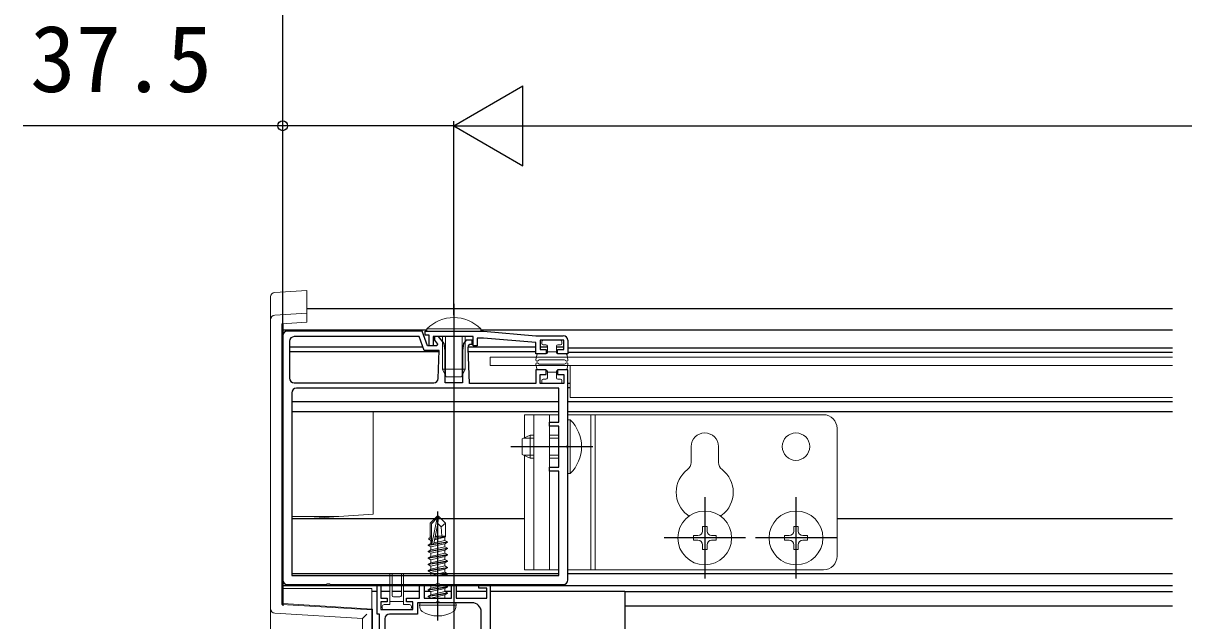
# Model space of a CAD drawing. Units: millimetres, scale not verified. Extents: x -875 to 875, y -1304 to 1297.
# Drawn here: x -693.9 to -439.5, y 906.8 to 1037.8 of the extents above; entities that cross this region are included whole.
import ezdxf
from ezdxf.enums import TextEntityAlignment as Align

# ---------------------------------------------------------------- set-up
doc = ezdxf.new("R2010")
doc.units = ezdxf.units.MM
doc.header["$LTSCALE"] = 8
for name, color, linetype in [('0-3_YKK_11', 7, 'Continuous'), ('0-4_YKK_12', 2, 'Continuous'), ('0-7_YKK_D', 6, 'Continuous')]:
    doc.layers.add(name, color=color, linetype=linetype)
doc.layers.add('0-5_YKK_13', color=4, linetype='Continuous', lineweight=18)
doc.styles.add('ＭＳ ゴシック', font='')
doc.styles.get('ＭＳ ゴシック').set_extended_font_data('MS Gothic')

msp = doc.modelspace()

# ---------------------------------------------------------------- linework, layer by layer
at = {"layer": '0-3_YKK_11'}
for p, q in [((-637.002, 969.283), (-637.002, 915.783)), ((-635.502, 968.083), (-635.502, 959.983)), ((-635.002, 956.783), (-635.002, 916.783)), ((-634.502, 958.983), (-603.922, 958.983))]:
    msp.add_line(p, q, dxfattribs=at)
for points in [[(-574.502, 915.783), (-574.502, 944.524), (-574.622, 944.708), (-574.622, 945.258), (-574.502, 945.441), (-574.502, 961.783), (-576.752, 961.783), (-576.752, 960.783), (-575.402, 960.783), (-575.402, 958.783), (-580.602, 958.783), (-580.602, 960.783), (-579.252, 960.783), (-579.252, 961.783), (-581.502, 961.783), (-581.502, 958.783), (-596.038, 958.783), (-596.324, 966.59), (-596.26, 967.079), (-595.963, 967.433), (-595.502, 967.433), (-595.502, 968.333), (-596.775, 968.333), (-597.404, 967.583), (-597.602, 966.083), (-597.602, 958.983), (-601.402, 958.983), (-601.402, 966.083), (-601.599, 967.583), (-602.858, 969.083), (-603.752, 969.083), (-603.752, 968.281), (-603.057, 967.453), (-603.229, 967.083), (-605.301, 967.083), (-606.466, 970.283), (-636.002, 970.283)], [(-605.802, 970.283), (-593.002, 970.283), (-581.502, 969.283), (-575.502, 969.283)], [(-574.502, 968.283), (-574.502, 965.283), (-576.752, 965.283), (-576.752, 966.283), (-575.402, 966.283), (-575.402, 968.283), (-580.602, 968.283), (-580.602, 966.283), (-579.252, 966.283), (-579.252, 965.283), (-581.502, 965.283), (-581.502, 967.783), (-593.002, 968.783), (-594.352, 968.783), (-594.352, 967.083), (-595.252, 967.083), (-595.252, 969.083), (-604.002, 969.083), (-604.002, 967.083), (-604.902, 967.083), (-604.902, 969.383), (-605.802, 969.383), (-605.802, 970.283)], [(-602.922, 959.946), (-602.697, 966.083), (-606.002, 966.083), (-607.093, 969.083), (-634.502, 969.083)], [(-635.002, 916.783), (-576.502, 916.783), (-576.502, 939.583), (-578.502, 939.583), (-578.502, 940.483), (-576.502, 940.483), (-576.502, 949.483), (-578.502, 949.483), (-578.502, 950.383), (-576.502, 950.383), (-576.502, 957.783), (-634.002, 957.783)], [(-636.002, 914.783), (-627.46, 914.783), (-627.277, 914.903), (-626.727, 914.903), (-626.543, 914.783), (-603.46, 914.783), (-603.277, 914.903), (-602.727, 914.903), (-602.543, 914.783), (-575.502, 914.783)], [(-615.802, 888.283), (-615.802, 908.283), (-616.302, 908.283), (-616.302, 914.783), (-615.502, 914.783), (-615.502, 911.783), (-614.102, 911.783), (-614.102, 910.983), (-615.502, 910.983), (-615.502, 909.283), (-608.502, 909.283), (-608.502, 910.983), (-609.902, 910.983), (-609.902, 911.783), (-607.002, 911.783), (-607.002, 914.783), (-606.002, 914.783), (-606.002, 911.783), (-600.002, 911.783), (-600.002, 914.783), (-599.002, 914.783), (-599.002, 911.783), (-592.302, 911.783), (-592.302, 913.983), (-594.002, 913.983), (-594.002, 914.783), (-591.502, 914.783)], [(-591.502, 914.783), (-591.502, 888.283), (-597.502, 888.283), (-597.502, 889.483), (-599.002, 889.483), (-599.002, 893.483), (-597.802, 893.483), (-597.802, 890.683), (-596.302, 890.683), (-596.302, 889.483), (-593.702, 889.483)], [(-595.502, 910.783), (-602.543, 910.783), (-602.727, 910.903), (-603.277, 910.903), (-603.46, 910.783), (-607.502, 910.783), (-607.502, 908.283), (-613.602, 908.283)], [(-592.702, 890.483), (-592.702, 897.983), (-593.502, 898.783), (-593.502, 908.783)], [(-614.602, 907.283), (-614.602, 897.883)]]:
    msp.add_lwpolyline(points, dxfattribs=at)
for centre, radius, start, end in [((-636.002, 969.283), 1, 90.00001, 179.99999), ((-575.502, 968.283), 1, 0.00001, 89.99999), ((-634.502, 968.083), 1, 90.00001, 179.99999), ((-634.502, 959.983), 1, 180.00001, 269.99999), ((-603.922, 959.983), 1, 269.99999, 357.89996), ((-634.002, 956.783), 1, 90.00001, 179.99999), ((-636.002, 915.783), 1, 180.00001, 269.99999), ((-575.502, 915.783), 1, 270.00001, 359.99999), ((-595.502, 908.783), 2, 0.00001, 89.99999), ((-613.602, 907.283), 1, 90.00001, 179.99999)]:
    msp.add_arc(centre, radius, start, end, dxfattribs=at)
at = {"layer": '0-4_YKK_12'}
for p, q in [((-631.702, 975.283), (-441.998, 975.283)), ((-599.502, 976.283), (-599.502, 522.868)), ((-637.002, 971.949), (-637.002, 910.085)), ((-637.002, 970.583), (-605.402, 970.583)), ((-593.602, 970.583), (-441.998, 970.583)), ((-606.256, 966.783), (-635.502, 966.783)), ((-581.502, 966.783), (-596.299, 966.783)), ((-579.002, 966.783), (-580.602, 966.783)), ((-575.402, 966.783), (-577.002, 966.783)), ((-602.709, 965.783), (-635.502, 965.783)), ((-581.502, 965.783), (-596.295, 965.783)), ((-579.002, 965.783), (-579.252, 965.783)), ((-576.752, 965.783), (-577.002, 965.783)), ((-441.998, 965.583), (-574.578, 965.583)), ((-441.998, 966.583), (-574.502, 966.583)), ((-586.002, 958.783), (-594.502, 958.783)), ((-582.046, 958.783), (-582.702, 958.783)), ((-582.046, 958.783), (-582.702, 958.783)), ((-574.002, 958.783), (-574.502, 958.783)), ((-574.002, 957.883), (-574.502, 957.883)), ((-576.502, 954.783), (-635.002, 954.783)), ((-441.998, 954.783), (-574.502, 954.783)), ((-576.502, 952.583), (-635.002, 952.583)), ((-441.998, 952.583), (-574.502, 952.583)), ((-587.002, 944.983), (-569.027, 944.983)), ((-544.502, 933.883), (-544.502, 916.083)), ((-524.502, 933.883), (-524.502, 916.083)), ((-584.002, 929.183), (-635.002, 929.183)), ((-603.002, 906.883), (-603.002, 930.783)), ((-441.998, 929.183), (-515.502, 929.183)), ((-535.602, 924.983), (-553.402, 924.983)), ((-515.602, 924.983), (-533.402, 924.983)), ((-576.502, 917.083), (-635.002, 917.083)), ((-441.998, 917.083), (-574.502, 917.083)), ((-637.002, 914.583), (-441.998, 914.583)), ((-617.502, 913.301), (-616.302, 913.301)), ((-615.502, 913.301), (-613.502, 913.301)), ((-613.002, 913.301), (-611.002, 913.301)), ((-610.502, 913.301), (-607.002, 913.301)), ((-606.002, 913.301), (-604.7, 913.301)), ((-601.452, 913.301), (-600.002, 913.301)), ((-599.002, 913.301), (-592.302, 913.301)), ((-591.502, 913.301), (-562.002, 913.301)), ((-562.002, 913.301), (-562.002, 878.283)), ((-562.002, 913.283), (-441.998, 913.283)), ((-562.002, 910.085), (-441.998, 910.085))]:
    msp.add_line(p, q, dxfattribs=at)
at = {"layer": '0-5_YKK_13'}
for p, q in [((-639.702, 977.793), (-639.702, 972.793)), ((-638.763, 978.792), (-631.702, 979.223)), ((-631.702, 974.223), (-631.702, 979.223)), ((-639.702, 972.793), (-639.702, 909.505)), ((-631.702, 974.223), (-638.763, 973.792)), ((-637.002, 910.599), (-637.002, 971.899)), ((-631.702, 973.225), (-631.702, 974.223)), ((-631.702, 972.223), (-631.702, 973.225)), ((-605.402, 970.792), (-605.402, 970.283)), ((-605.402, 970.283), (-593.602, 970.283)), ((-601.347, 969.083), (-601.347, 960.592)), ((-597.656, 969.083), (-597.656, 960.592)), ((-597.002, 969.083), (-597.002, 961.983)), ((-580.202, 967.983), (-580.202, 967.583)), ((-579.902, 968.283), (-576.102, 968.283)), ((-579.302, 967.283), (-579.902, 967.283)), ((-579.002, 966.983), (-579.002, 965.583)), ((-577.002, 966.983), (-577.002, 965.583)), ((-576.702, 967.283), (-576.102, 967.283)), ((-575.802, 967.983), (-575.802, 967.583)), ((-591.502, 964.583), (-591.502, 962.783)), ((-591.502, 964.583), (-441.998, 964.583)), ((-581.496, 963.985), (-581.311, 965.035)), ((-581.015, 965.283), (-579.302, 965.283)), ((-579.002, 965.783), (-577.002, 965.783)), ((-574.988, 965.283), (-576.702, 965.283)), ((-574.507, 963.985), (-574.692, 965.035)), ((-601.202, 960.283), (-602.002, 961.983)), ((-597.802, 960.283), (-597.002, 961.983)), ((-441.998, 962.783), (-591.502, 962.783)), ((-581.496, 963.081), (-581.311, 962.031)), ((-581.035, 963.808), (-581.021, 963.833)), ((-581.035, 963.258), (-581.021, 963.233)), ((-581.015, 961.783), (-579.302, 961.783)), ((-580.761, 963.983), (-575.242, 963.983)), ((-575.242, 963.083), (-580.761, 963.083)), ((-574.988, 961.783), (-576.702, 961.783)), ((-574.968, 963.808), (-574.982, 963.833)), ((-574.968, 963.258), (-574.982, 963.233)), ((-574.507, 963.081), (-574.692, 962.031)), ((-574.002, 962.783), (-574.002, 955.783)), ((-601.202, 960.283), (-597.802, 960.283)), ((-580.202, 959.083), (-580.202, 959.483)), ((-579.302, 959.783), (-579.902, 959.783)), ((-579.002, 960.083), (-579.002, 961.483)), ((-579.002, 961.283), (-577.002, 961.283)), ((-577.002, 960.083), (-577.002, 961.483)), ((-576.702, 959.783), (-576.102, 959.783)), ((-575.802, 959.083), (-575.802, 959.483)), ((-576.102, 958.783), (-579.902, 958.783)), ((-441.998, 955.783), (-574.002, 955.783)), ((-617.202, 930.5), (-617.202, 952.583)), ((-584.002, 951.983), (-576.502, 951.983)), ((-584.002, 951.983), (-584.002, 946.918)), ((-582.002, 951.983), (-582.002, 917.983)), ((-578.502, 951.983), (-578.502, 917.983)), ((-574.502, 951.983), (-518.502, 951.983)), ((-569.502, 951.983), (-569.502, 917.983)), ((-568.502, 951.983), (-568.502, 917.983)), ((-574.502, 939.083), (-574.502, 950.883)), ((-515.502, 948.983), (-515.502, 920.983)), ((-584.502, 946.683), (-582.802, 947.483)), ((-584.502, 943.283), (-584.502, 946.683)), ((-582.002, 946.828), (-584.192, 946.828)), ((-582.002, 947.483), (-582.802, 947.483)), ((-576.502, 947.483), (-578.502, 947.483)), ((-576.502, 946.828), (-578.502, 946.828)), ((-547.502, 944.983), (-547.502, 941.545)), ((-541.502, 944.983), (-541.502, 941.545)), ((-584.502, 943.283), (-582.802, 942.483)), ((-582.002, 943.137), (-584.192, 943.137)), ((-584.002, 943.047), (-584.002, 917.983)), ((-576.502, 943.137), (-578.502, 943.137)), ((-576.502, 942.483), (-578.502, 942.483)), ((-573.993, 939.083), (-574.502, 939.083)), ((-635.002, 929.199), (-632.202, 929.199)), ((-603.152, 929.783), (-604.702, 928.233)), ((-604.402, 928.108), (-603.152, 929.358)), ((-604.333, 923.66), (-603.152, 929.358)), ((-602.852, 929.783), (-603.152, 929.783)), ((-603.152, 929.358), (-603.152, 929.783)), ((-603.002, 928.161), (-603.002, 929.783)), ((-603.002, 928.161), (-602.852, 929.783)), ((-602.852, 929.783), (-601.302, 928.233)), ((-604.702, 925.064), (-604.702, 928.233)), ((-604.402, 923.831), (-604.402, 928.108)), ((-603.911, 923.776), (-603.002, 928.161)), ((-602.259, 927.429), (-601.302, 928.233)), ((-601.302, 925.202), (-601.302, 928.233)), ((-600.902, 924.033), (-605.102, 923.333)), ((-605.102, 923.433), (-604.187, 923.585)), ((-605.002, 924.89), (-604.702, 925.064)), ((-605.002, 924.89), (-604.402, 925.007)), ((-605.002, 924.675), (-605.002, 924.89)), ((-605.002, 924.675), (-604.402, 924.774)), ((-605.002, 924.675), (-604.552, 924.415)), ((-604.702, 925.383), (-604.402, 925.383)), ((-604.552, 924.415), (-604.398, 924.45)), ((-604.552, 923.75), (-604.552, 924.415)), ((-604.552, 923.015), (-601.452, 923.715)), ((-604.041, 923.609), (-600.902, 924.133)), ((-603.885, 923.901), (-601.452, 924.45)), ((-603.741, 924.598), (-601.452, 925.115)), ((-603.679, 924.893), (-601.302, 925.284)), ((-603.624, 925.158), (-602.468, 925.383)), ((-603.578, 925.383), (-601.302, 925.383)), ((-601.302, 925.202), (-601.452, 925.115)), ((-601.452, 924.45), (-601.452, 925.115)), ((-600.902, 924.133), (-601.452, 924.45)), ((-600.902, 924.033), (-601.452, 923.715)), ((-601.452, 923.05), (-601.452, 923.715)), ((-600.902, 924.033), (-600.902, 924.133)), ((-543.002, 924.483), (-542.002, 924.483)), ((-523.002, 924.483), (-522.002, 924.483)), ((-605.102, 923.333), (-605.102, 923.433)), ((-605.102, 923.333), (-604.552, 923.015)), ((-605.102, 922.033), (-600.902, 922.733)), ((-600.902, 922.633), (-605.102, 921.933)), ((-605.102, 921.933), (-605.102, 922.033)), ((-605.102, 921.933), (-604.552, 921.615)), ((-605.102, 920.633), (-600.902, 921.333)), ((-600.902, 921.233), (-605.102, 920.533)), ((-604.552, 922.35), (-604.552, 923.015)), ((-604.552, 921.615), (-601.452, 922.315)), ((-604.552, 920.95), (-604.552, 921.615)), ((-604.552, 920.215), (-601.452, 920.915)), ((-600.902, 922.733), (-601.452, 923.05)), ((-600.902, 922.633), (-601.452, 922.315)), ((-601.452, 921.65), (-601.452, 922.315)), ((-600.902, 921.333), (-601.452, 921.65)), ((-600.902, 921.233), (-601.452, 920.915)), ((-601.452, 920.25), (-601.452, 920.915)), ((-600.902, 922.633), (-600.902, 922.733)), ((-600.902, 921.233), (-600.902, 921.333)), ((-605.102, 920.533), (-605.102, 920.633)), ((-605.102, 920.533), (-604.552, 920.215)), ((-605.102, 919.233), (-600.902, 919.933)), ((-600.902, 919.833), (-605.102, 919.133)), ((-605.102, 919.133), (-605.102, 919.233)), ((-605.102, 919.133), (-604.552, 918.815)), ((-605.102, 917.833), (-600.902, 918.533)), ((-600.902, 918.433), (-605.102, 917.733)), ((-604.552, 919.55), (-604.552, 920.215)), ((-604.552, 918.815), (-601.452, 919.515)), ((-604.552, 918.15), (-604.552, 918.815)), ((-600.902, 919.933), (-601.452, 920.25)), ((-600.902, 919.833), (-601.452, 919.515)), ((-601.452, 918.85), (-601.452, 919.515)), ((-600.902, 918.533), (-601.452, 918.85)), ((-600.902, 918.433), (-601.452, 918.115)), ((-600.902, 919.833), (-600.902, 919.933)), ((-600.902, 918.433), (-600.902, 918.533)), ((-613.502, 910.383), (-613.502, 916.933)), ((-613.002, 916.933), (-613.002, 912.383)), ((-611.002, 916.933), (-611.002, 912.383)), ((-610.502, 910.383), (-610.502, 916.933)), ((-605.102, 917.733), (-605.102, 917.833)), ((-605.102, 917.733), (-604.552, 917.415)), ((-604.552, 917.415), (-601.452, 918.115)), ((-604.552, 916.783), (-604.552, 917.415)), ((-604.408, 916.783), (-601.452, 917.45)), ((-603.002, 916.783), (-600.902, 917.133)), ((-600.902, 917.033), (-602.402, 916.783)), ((-601.452, 917.45), (-601.452, 918.115)), ((-600.902, 917.133), (-601.452, 917.45)), ((-600.902, 917.033), (-601.335, 916.783)), ((-600.902, 917.033), (-600.902, 917.133)), ((-584.002, 917.983), (-576.502, 917.983)), ((-574.502, 917.983), (-518.502, 917.983)), ((-617.502, 913.899), (-637.002, 913.899)), ((-617.502, 913.599), (-617.502, 913.899)), ((-617.502, 909.407), (-617.502, 913.599)), ((-605.102, 913.633), (-600.902, 914.333)), ((-600.902, 914.233), (-605.102, 913.533)), ((-605.102, 913.533), (-605.102, 913.633)), ((-605.102, 913.533), (-604.552, 913.215)), ((-604.552, 913.95), (-604.552, 914.615)), ((-604.552, 913.215), (-601.452, 913.915)), ((-601.452, 914.65), (-601.452, 914.783)), ((-600.902, 914.333), (-601.452, 914.65)), ((-600.902, 914.233), (-601.452, 913.915)), ((-601.452, 913.25), (-601.452, 913.915)), ((-600.902, 914.233), (-600.902, 914.333)), ((-613.502, 911.083), (-610.502, 911.083)), ((-612.702, 912.083), (-611.302, 912.083)), ((-607.002, 910.283), (-606.913, 910.783)), ((-606.913, 910.783), (-599.09, 910.783)), ((-605.102, 912.233), (-600.902, 912.933)), ((-600.902, 912.833), (-605.102, 912.133)), ((-605.102, 912.233), (-604.552, 912.55)), ((-605.102, 912.133), (-605.102, 912.233)), ((-605.102, 912.133), (-604.552, 911.815)), ((-604.552, 912.55), (-601.452, 913.25)), ((-604.552, 912.55), (-604.552, 913.215)), ((-604.552, 911.815), (-601.452, 912.515)), ((-604.552, 911.783), (-604.552, 911.815)), ((-601.452, 911.85), (-601.676, 911.783)), ((-600.902, 912.933), (-601.452, 913.25)), ((-600.902, 912.833), (-601.452, 912.515)), ((-601.452, 911.85), (-601.452, 912.515)), ((-601.335, 911.783), (-601.452, 911.85)), ((-600.902, 912.833), (-600.902, 912.933)), ((-599.002, 910.283), (-599.09, 910.783)), ((-639.702, 909.505), (-639.702, 883.005)), ((-638.763, 908.507), (-619.502, 907.329)), ((-617.502, 909.207), (-637.202, 910.411)), ((-617.302, 909.394), (-637.002, 910.599)), ((-617.502, 882.707), (-617.502, 909.207)), ((-617.302, 886.899), (-617.302, 909.394)), ((-615.202, 909.983), (-615.202, 909.683)), ((-613.502, 910.383), (-614.802, 910.383)), ((-614.802, 909.283), (-609.202, 909.283)), ((-609.202, 910.383), (-610.502, 910.383)), ((-608.802, 909.683), (-608.802, 909.983)), ((-607.002, 910.283), (-606.86, 909.48)), ((-607.002, 910.283), (-599.002, 910.283)), ((-599.002, 910.283), (-599.143, 909.48)), ((-619.502, 907.331), (-619.502, 881.77))]:
    msp.add_line(p, q, dxfattribs=at)
for points in [[(-631.702, 972.223), (-637.202, 971.887), (-637.202, 910.411)], [(-605.402, 970.792), (-593.602, 970.792), (-593.602, 970.283)], [(-602.002, 969.083), (-602.002, 961.983), (-597.002, 961.983)], [(-573.993, 939.083), (-573.993, 950.883), (-574.502, 950.883)], [(-582.002, 942.483), (-582.802, 942.483), (-582.802, 947.483)], [(-635.002, 929.699), (-624.702, 929.699), (-632.202, 929.199)], [(-624.702, 929.699), (-617.202, 930.199), (-617.202, 930.5)], [(-603.002, 928.161), (-602.259, 927.429), (-602.102, 925.383)], [(-544.002, 926.483), (-544.002, 927.483), (-545.002, 927.483), (-545.002, 926.483)], [(-524.002, 926.483), (-524.002, 927.483), (-525.002, 927.483), (-525.002, 926.483)], [(-605.102, 923.433), (-604.552, 923.75), (-604.402, 923.784)], [(-546.002, 925.483), (-547.002, 925.483), (-547.002, 924.483), (-546.002, 924.483)], [(-545.002, 923.483), (-545.002, 922.483), (-544.002, 922.483), (-544.002, 923.483)], [(-542.002, 924.483), (-542.002, 925.483), (-543.002, 925.483)], [(-526.002, 925.483), (-527.002, 925.483), (-527.002, 924.483), (-526.002, 924.483)], [(-525.002, 923.483), (-525.002, 922.483), (-524.002, 922.483), (-524.002, 923.483)], [(-522.002, 924.483), (-522.002, 925.483), (-523.002, 925.483)], [(-605.102, 922.033), (-604.552, 922.35), (-601.452, 923.05)], [(-605.102, 920.633), (-604.552, 920.95), (-601.452, 921.65)], [(-605.102, 919.233), (-604.552, 919.55), (-601.452, 920.25)], [(-605.102, 917.833), (-604.552, 918.15), (-601.452, 918.85)], [(-605.102, 913.633), (-604.552, 913.95), (-601.452, 914.65)], [(-604.842, 914.783), (-604.552, 914.615), (-603.81, 914.783)]]:
    msp.add_lwpolyline(points, dxfattribs=at)
for centre, radius in [((-524.502, 944.983), 3), ((-544.502, 924.983), 5.9), ((-524.502, 924.983), 5.9)]:
    msp.add_circle(centre, radius, dxfattribs=at)
for centre, radius, start, end in [((-638.702, 977.793), 1, 93.5, 180), ((-638.702, 972.793), 1, 93.5, 180), ((-599.502, 965.05), 8.232, 44.2189, 135.7811), ((-579.902, 967.983), 0.3, 90, 180), ((-579.902, 967.583), 0.3, 180, 270), ((-579.302, 966.983), 0.3, 0, 90), ((-576.702, 966.983), 0.3, 90, 180), ((-576.102, 967.983), 0.3, 0, 90), ((-576.102, 967.583), 0.3, 270, 0), ((-581.015, 964.983), 0.3, 90, 170), ((-579.302, 965.583), 0.3, 270, 0), ((-576.702, 965.583), 0.3, 180, 270), ((-574.988, 964.983), 0.3, 10, 90), ((-581.252, 963.933), 0.25, 167.958, 330), ((-581.252, 963.133), 0.25, 30, 192.042), ((-581.015, 962.083), 0.3, 190, 270), ((-580.761, 963.683), 0.3, 90, 150), ((-580.761, 963.383), 0.3, 210, 270), ((-579.302, 961.483), 0.3, 0, 90), ((-576.702, 961.483), 0.3, 90, 180), ((-575.242, 963.683), 0.3, 30, 90), ((-575.242, 963.383), 0.3, 270, 330), ((-574.988, 962.083), 0.3, 270, 350), ((-574.752, 963.933), 0.25, 210, 12.042), ((-574.752, 963.133), 0.25, 347.958, 150), ((-579.902, 959.483), 0.3, 90, 180), ((-579.902, 959.083), 0.3, 180, 270), ((-579.302, 960.083), 0.3, 270, 0), ((-576.702, 960.083), 0.3, 180, 270), ((-576.102, 959.483), 0.3, 0, 90), ((-576.102, 959.083), 0.3, 270, 0), ((-518.502, 948.983), 3, 0, 90), ((-579.734, 944.983), 8.232, 314.2189, 45.7811), ((-544.502, 944.983), 3, 0, 180), ((-549.502, 941.545), 2, 307.3052, 0), ((-539.502, 941.545), 2, 180, 232.6948), ((-544.502, 934.983), 6.25, 127.3052, 232.6948), ((-544.502, 934.983), 6.25, 307.3052, 52.6948), ((-549.502, 928.421), 2, 41.15635, 52.6948), ((-539.502, 928.421), 2, 127.3052, 138.84365), ((-546.002, 926.483), 1, 270, 0), ((-543.002, 926.483), 1, 180, 270), ((-526.002, 926.483), 1, 270, 0), ((-523.002, 926.483), 1, 180, 270), ((-604.153, 923.831), 0.248, 180, 347.19096), ((-546.002, 923.483), 1, 0, 90), ((-543.002, 923.483), 1, 90, 180), ((-526.002, 923.483), 1, 0, 90), ((-523.002, 923.483), 1, 90, 180), ((-518.502, 920.983), 3, 270, 0), ((-613.252, 916.933), 0.25, 0, 180), ((-610.752, 916.933), 0.25, 0, 180), ((-612.702, 912.383), 0.3, 180, 270), ((-611.302, 912.383), 0.3, 270, 0), ((-638.702, 909.505), 1, 180, 266.5), ((-614.802, 909.983), 0.4, 90, 180), ((-614.802, 909.683), 0.4, 180, 270), ((-609.202, 909.983), 0.4, 0, 90), ((-609.202, 909.683), 0.4, 270, 0), ((-605.974, 909.637), 0.9, 190, 237.94412), ((-603.002, 914.383), 6.5, 237.94412, 302.05588), ((-600.029, 909.637), 0.9, 302.05588, 350)]:
    msp.add_arc(centre, radius, start, end, dxfattribs=at)
msp.add_ellipse((-618.502, 908.27), major_axis=(1, 0.94), ratio=0.030496, start_param=1.6032031, end_param=3.1129129, dxfattribs=at)
at = {"layer": '0-7_YKK_D'}
for p, q in [((-637.002, 968.899), (-637.002, 1056.283)), ((-599.502, 1015.283), (-584.346, 1024.033)), ((-584.346, 1006.533), (-584.346, 1024.033)), ((-637.002, 968.899), (-637.002, 1016.283)), ((-599.502, 973.783), (-599.502, 1016.283)), ((-599.502, 973.783), (-599.502, 1016.283)), ((-599.502, 1015.283), (-584.346, 1006.533)), ((-599.502, 1015.283), (-569.191, 1015.283)), ((-582.002, 1015.283), (-18.533, 1015.283))]:
    msp.add_line(p, q, dxfattribs=at)
msp.add_lwpolyline([(-599.502, 1015.283), (-637.002, 1015.283), (-693.892, 1015.283)], dxfattribs=at)
msp.add_circle((-637.002, 1015.283), 1.075, dxfattribs=at)

# ---------------------------------------------------------------- texts
at = {"layer": '0-7_YKK_D', "style": 'ＭＳ ゴシック'}
msp.add_text('37.5', height=14.66, dxfattribs=at).set_placement((-692.37, 1018.283), align=Align.BOTTOM_LEFT)

doc.saveas('drawing.dxf')
